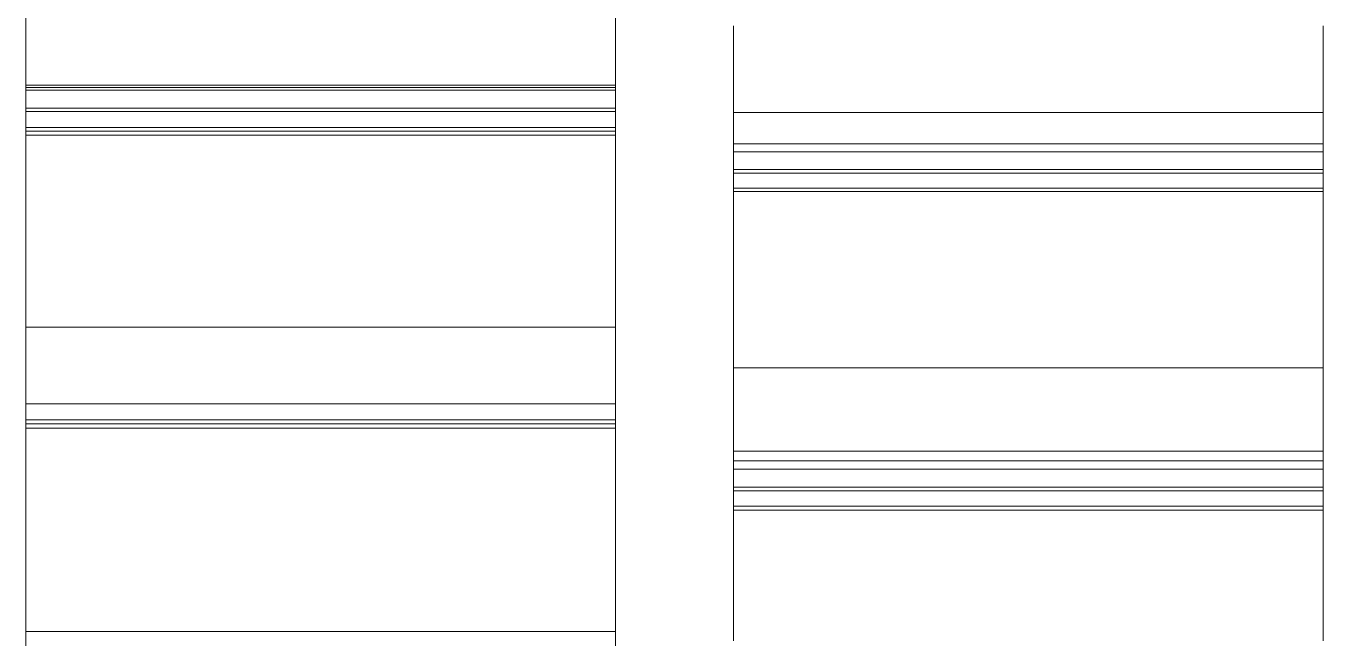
# Model space of a CAD drawing. Header units: millimetres. Extents: x 278858 to 279223, y 218711 to 219074.
# Drawn here: x 279140.13 to 279151.13, y 218792.3 to 218797.49 of the extents above; entities that cross this region are included whole.
import ezdxf

# ---------------------------------------------------------------- set-up
doc = ezdxf.new("R2010")
doc.units = ezdxf.units.MM
doc.header["$LTSCALE"] = 2
doc.layers.add('AM_9', color=251, linetype='Continuous', lineweight=15)

msp = doc.modelspace()

# ---------------------------------------------------------------- linework, layer by layer
at = {"layer": 'AM_9'}
for p, q in [((279140.131, 218797.673), (279140.131, 218796.985)), ((279145.131, 218796.985), (279145.131, 218797.673)), ((279146.131, 218797.486), (279146.131, 218796.752)), ((279151.131, 218796.752), (279151.131, 218797.486)), ((279140.131, 218796.964), (279140.131, 218796.985)), ((279140.131, 218796.985), (279145.131, 218796.985)), ((279140.131, 218796.943), (279140.131, 218796.964)), ((279140.131, 218796.964), (279145.131, 218796.964)), ((279140.131, 218796.789), (279140.131, 218796.943)), ((279140.131, 218796.943), (279145.131, 218796.943)), ((279145.131, 218796.985), (279145.131, 218796.964)), ((279145.131, 218796.964), (279145.131, 218796.943)), ((279145.131, 218796.943), (279145.131, 218796.789)), ((279140.131, 218796.762), (279140.131, 218796.789)), ((279140.131, 218796.789), (279145.131, 218796.789)), ((279140.131, 218796.73), (279140.131, 218796.762)), ((279140.131, 218796.762), (279145.131, 218796.762)), ((279140.131, 218796.626), (279140.131, 218796.73)), ((279145.131, 218796.789), (279145.131, 218796.762)), ((279145.131, 218796.762), (279145.131, 218796.73)), ((279145.131, 218796.73), (279145.131, 218796.626)), ((279146.131, 218796.752), (279146.131, 218796.487)), ((279146.131, 218796.752), (279151.131, 218796.752)), ((279151.131, 218796.487), (279151.131, 218796.752)), ((279140.131, 218796.595), (279140.131, 218796.626)), ((279140.131, 218796.626), (279145.131, 218796.626)), ((279145.131, 218796.626), (279145.131, 218796.595)), ((279140.131, 218796.56), (279140.131, 218796.595)), ((279140.131, 218796.595), (279145.131, 218796.595)), ((279140.131, 218796.53), (279140.131, 218796.56)), ((279140.131, 218796.56), (279145.131, 218796.56)), ((279140.131, 218796.499), (279140.131, 218796.53)), ((279140.131, 218796.468), (279140.131, 218796.499)), ((279145.131, 218796.595), (279145.131, 218796.56)), ((279145.131, 218796.56), (279145.131, 218796.53)), ((279145.131, 218796.53), (279145.131, 218796.499)), ((279145.131, 218796.499), (279145.131, 218796.468)), ((279140.131, 218796.436), (279140.131, 218796.468)), ((279140.131, 218796.403), (279140.131, 218796.436)), ((279140.131, 218796.37), (279140.131, 218796.403)), ((279145.131, 218796.468), (279145.131, 218796.436)), ((279145.131, 218796.436), (279145.131, 218796.403)), ((279145.131, 218796.403), (279145.131, 218796.37)), ((279146.131, 218796.419), (279146.131, 218796.487)), ((279146.131, 218796.487), (279151.131, 218796.487)), ((279146.131, 218796.268), (279146.131, 218796.419)), ((279146.131, 218796.419), (279151.131, 218796.419)), ((279151.131, 218796.487), (279151.131, 218796.419)), ((279151.131, 218796.419), (279151.131, 218796.268)), ((279140.131, 218796.336), (279140.131, 218796.37)), ((279140.131, 218796.302), (279140.131, 218796.336)), ((279140.131, 218796.267), (279140.131, 218796.302)), ((279145.131, 218796.37), (279145.131, 218796.336)), ((279145.131, 218796.336), (279145.131, 218796.302)), ((279145.131, 218796.302), (279145.131, 218796.267)), ((279140.131, 218796.232), (279140.131, 218796.267)), ((279140.131, 218796.196), (279140.131, 218796.232)), ((279140.131, 218796.159), (279140.131, 218796.196)), ((279145.131, 218796.267), (279145.131, 218796.232)), ((279145.131, 218796.232), (279145.131, 218796.196)), ((279145.131, 218796.196), (279145.131, 218796.159)), ((279146.131, 218796.239), (279146.131, 218796.268)), ((279146.131, 218796.268), (279151.131, 218796.268)), ((279146.131, 218796.112), (279146.131, 218796.239)), ((279146.131, 218796.239), (279151.131, 218796.239)), ((279151.131, 218796.268), (279151.131, 218796.239)), ((279151.131, 218796.239), (279151.131, 218796.112)), ((279140.131, 218796.122), (279140.131, 218796.159)), ((279140.131, 218796.084), (279140.131, 218796.122)), ((279140.131, 218796.045), (279140.131, 218796.084)), ((279145.131, 218796.159), (279145.131, 218796.122)), ((279145.131, 218796.122), (279145.131, 218796.084)), ((279145.131, 218796.084), (279145.131, 218796.045)), ((279146.131, 218796.081), (279146.131, 218796.112)), ((279146.131, 218796.112), (279151.131, 218796.112)), ((279146.131, 218796.051), (279146.131, 218796.081)), ((279146.131, 218796.081), (279151.131, 218796.081)), ((279146.131, 218796.022), (279146.131, 218796.051)), ((279151.131, 218796.112), (279151.131, 218796.081)), ((279151.131, 218796.081), (279151.131, 218796.051)), ((279151.131, 218796.051), (279151.131, 218796.022)), ((279140.131, 218796.006), (279140.131, 218796.045)), ((279140.131, 218795.966), (279140.131, 218796.006)), ((279140.131, 218795.926), (279140.131, 218795.966)), ((279145.131, 218796.045), (279145.131, 218796.006)), ((279145.131, 218796.006), (279145.131, 218795.966)), ((279145.131, 218795.966), (279145.131, 218795.926)), ((279146.131, 218795.991), (279146.131, 218796.022)), ((279146.131, 218795.961), (279146.131, 218795.991)), ((279146.131, 218795.93), (279146.131, 218795.961)), ((279151.131, 218796.022), (279151.131, 218795.991)), ((279151.131, 218795.991), (279151.131, 218795.961)), ((279151.131, 218795.961), (279151.131, 218795.93)), ((279140.131, 218795.885), (279140.131, 218795.926)), ((279140.131, 218795.843), (279140.131, 218795.885)), ((279140.131, 218795.801), (279140.131, 218795.843)), ((279145.131, 218795.926), (279145.131, 218795.885)), ((279145.131, 218795.885), (279145.131, 218795.843)), ((279145.131, 218795.843), (279145.131, 218795.801)), ((279146.131, 218795.898), (279146.131, 218795.93)), ((279146.131, 218795.866), (279146.131, 218795.898)), ((279146.131, 218795.834), (279146.131, 218795.866)), ((279146.131, 218795.801), (279146.131, 218795.834)), ((279151.131, 218795.93), (279151.131, 218795.898)), ((279151.131, 218795.898), (279151.131, 218795.866)), ((279151.131, 218795.866), (279151.131, 218795.834)), ((279151.131, 218795.834), (279151.131, 218795.801)), ((279140.131, 218795.758), (279140.131, 218795.801)), ((279140.131, 218795.715), (279140.131, 218795.758)), ((279145.131, 218795.801), (279145.131, 218795.758)), ((279145.131, 218795.758), (279145.131, 218795.715)), ((279146.131, 218795.767), (279146.131, 218795.801)), ((279146.131, 218795.733), (279146.131, 218795.767)), ((279146.131, 218795.699), (279146.131, 218795.733)), ((279151.131, 218795.801), (279151.131, 218795.767)), ((279151.131, 218795.767), (279151.131, 218795.733)), ((279151.131, 218795.733), (279151.131, 218795.699)), ((279140.131, 218795.671), (279140.131, 218795.715)), ((279140.131, 218795.626), (279140.131, 218795.671)), ((279140.131, 218795.581), (279140.131, 218795.626)), ((279145.131, 218795.715), (279145.131, 218795.671)), ((279145.131, 218795.671), (279145.131, 218795.626)), ((279145.131, 218795.626), (279145.131, 218795.581)), ((279146.131, 218795.664), (279146.131, 218795.699)), ((279146.131, 218795.629), (279146.131, 218795.664)), ((279146.131, 218795.593), (279146.131, 218795.629)), ((279151.131, 218795.699), (279151.131, 218795.664)), ((279151.131, 218795.664), (279151.131, 218795.629)), ((279151.131, 218795.629), (279151.131, 218795.593)), ((279140.131, 218795.535), (279140.131, 218795.581)), ((279140.131, 218795.488), (279140.131, 218795.535)), ((279145.131, 218795.581), (279145.131, 218795.535)), ((279145.131, 218795.535), (279145.131, 218795.488)), ((279146.131, 218795.557), (279146.131, 218795.593)), ((279146.131, 218795.52), (279146.131, 218795.557)), ((279146.131, 218795.483), (279146.131, 218795.52)), ((279151.131, 218795.593), (279151.131, 218795.557)), ((279151.131, 218795.557), (279151.131, 218795.52)), ((279151.131, 218795.52), (279151.131, 218795.483)), ((279140.131, 218795.441), (279140.131, 218795.488)), ((279140.131, 218795.393), (279140.131, 218795.441)), ((279140.131, 218795.344), (279140.131, 218795.393)), ((279145.131, 218795.488), (279145.131, 218795.441)), ((279145.131, 218795.441), (279145.131, 218795.393)), ((279145.131, 218795.393), (279145.131, 218795.344)), ((279146.131, 218795.445), (279146.131, 218795.483)), ((279146.131, 218795.407), (279146.131, 218795.445)), ((279146.131, 218795.369), (279146.131, 218795.407)), ((279151.131, 218795.483), (279151.131, 218795.445)), ((279151.131, 218795.445), (279151.131, 218795.407)), ((279151.131, 218795.407), (279151.131, 218795.369)), ((279140.131, 218795.295), (279140.131, 218795.344)), ((279140.131, 218795.245), (279140.131, 218795.295)), ((279145.131, 218795.344), (279145.131, 218795.295)), ((279145.131, 218795.295), (279145.131, 218795.245)), ((279146.131, 218795.329), (279146.131, 218795.369)), ((279146.131, 218795.29), (279146.131, 218795.329)), ((279146.131, 218795.25), (279146.131, 218795.29)), ((279151.131, 218795.369), (279151.131, 218795.329)), ((279151.131, 218795.329), (279151.131, 218795.29)), ((279151.131, 218795.29), (279151.131, 218795.25)), ((279140.131, 218795.195), (279140.131, 218795.245)), ((279140.131, 218795.144), (279140.131, 218795.195)), ((279145.131, 218795.245), (279145.131, 218795.195)), ((279145.131, 218795.195), (279145.131, 218795.144)), ((279146.131, 218795.209), (279146.131, 218795.25)), ((279146.131, 218795.168), (279146.131, 218795.209)), ((279151.131, 218795.25), (279151.131, 218795.209)), ((279151.131, 218795.209), (279151.131, 218795.168)), ((279140.131, 218795.092), (279140.131, 218795.144)), ((279140.131, 218795.04), (279140.131, 218795.092)), ((279145.131, 218795.144), (279145.131, 218795.092)), ((279145.131, 218795.092), (279145.131, 218795.04)), ((279146.131, 218795.126), (279146.131, 218795.168)), ((279146.131, 218795.084), (279146.131, 218795.126)), ((279146.131, 218795.042), (279146.131, 218795.084)), ((279151.131, 218795.168), (279151.131, 218795.126)), ((279151.131, 218795.126), (279151.131, 218795.084)), ((279151.131, 218795.084), (279151.131, 218795.042)), ((279140.131, 218794.986), (279140.131, 218795.04)), ((279140.131, 218794.933), (279140.131, 218794.986)), ((279145.131, 218795.04), (279145.131, 218794.986)), ((279145.131, 218794.986), (279145.131, 218794.933)), ((279146.131, 218794.999), (279146.131, 218795.042)), ((279146.131, 218794.955), (279146.131, 218794.999)), ((279146.131, 218794.911), (279146.131, 218794.955)), ((279151.131, 218795.042), (279151.131, 218794.999)), ((279151.131, 218794.999), (279151.131, 218794.955)), ((279151.131, 218794.955), (279151.131, 218794.911)), ((279140.131, 218794.933), (279140.131, 218794.282)), ((279140.131, 218794.933), (279145.131, 218794.933)), ((279145.131, 218794.282), (279145.131, 218794.933)), ((279146.131, 218794.866), (279146.131, 218794.911)), ((279146.131, 218794.821), (279146.131, 218794.866)), ((279151.131, 218794.911), (279151.131, 218794.866)), ((279151.131, 218794.866), (279151.131, 218794.821)), ((279146.131, 218794.776), (279146.131, 218794.821)), ((279146.131, 218794.73), (279146.131, 218794.776)), ((279151.131, 218794.821), (279151.131, 218794.776)), ((279151.131, 218794.776), (279151.131, 218794.73)), ((279146.131, 218794.683), (279146.131, 218794.73)), ((279146.131, 218794.636), (279146.131, 218794.683)), ((279146.131, 218794.588), (279146.131, 218794.636)), ((279151.131, 218794.73), (279151.131, 218794.683)), ((279151.131, 218794.683), (279151.131, 218794.636)), ((279151.131, 218794.636), (279151.131, 218794.588)), ((279146.131, 218794.588), (279146.131, 218793.879)), ((279146.131, 218794.588), (279151.131, 218794.588)), ((279151.131, 218793.879), (279151.131, 218794.588)), ((279140.131, 218794.253), (279140.131, 218794.282)), ((279140.131, 218794.282), (279145.131, 218794.282)), ((279140.131, 218794.145), (279140.131, 218794.253)), ((279145.131, 218794.282), (279145.131, 218794.253)), ((279145.131, 218794.253), (279145.131, 218794.145)), ((279140.131, 218794.113), (279140.131, 218794.145)), ((279140.131, 218794.145), (279145.131, 218794.145)), ((279140.131, 218794.076), (279140.131, 218794.113)), ((279140.131, 218794.113), (279145.131, 218794.113)), ((279140.131, 218794.043), (279140.131, 218794.076)), ((279140.131, 218794.076), (279145.131, 218794.076)), ((279145.131, 218794.145), (279145.131, 218794.113)), ((279145.131, 218794.113), (279145.131, 218794.076)), ((279145.131, 218794.076), (279145.131, 218794.043)), ((279140.131, 218794.01), (279140.131, 218794.043)), ((279140.131, 218793.977), (279140.131, 218794.01)), ((279140.131, 218793.943), (279140.131, 218793.977)), ((279145.131, 218794.043), (279145.131, 218794.01)), ((279145.131, 218794.01), (279145.131, 218793.977)), ((279145.131, 218793.977), (279145.131, 218793.943)), ((279140.131, 218793.908), (279140.131, 218793.943)), ((279140.131, 218793.872), (279140.131, 218793.908)), ((279140.131, 218793.836), (279140.131, 218793.872)), ((279145.131, 218793.943), (279145.131, 218793.908)), ((279145.131, 218793.908), (279145.131, 218793.872)), ((279145.131, 218793.872), (279145.131, 218793.836)), ((279146.131, 218793.879), (279146.131, 218793.797)), ((279146.131, 218793.879), (279151.131, 218793.879)), ((279151.131, 218793.797), (279151.131, 218793.879)), ((279140.131, 218793.8), (279140.131, 218793.836)), ((279140.131, 218793.762), (279140.131, 218793.8)), ((279140.131, 218793.724), (279140.131, 218793.762)), ((279145.131, 218793.836), (279145.131, 218793.8)), ((279145.131, 218793.8), (279145.131, 218793.762)), ((279145.131, 218793.762), (279145.131, 218793.724)), ((279146.131, 218793.728), (279146.131, 218793.797)), ((279146.131, 218793.797), (279151.131, 218793.797)), ((279151.131, 218793.797), (279151.131, 218793.728)), ((279140.131, 218793.686), (279140.131, 218793.724)), ((279140.131, 218793.647), (279140.131, 218793.686)), ((279140.131, 218793.607), (279140.131, 218793.647)), ((279145.131, 218793.724), (279145.131, 218793.686)), ((279145.131, 218793.686), (279145.131, 218793.647)), ((279145.131, 218793.647), (279145.131, 218793.607)), ((279146.131, 218793.575), (279146.131, 218793.728)), ((279146.131, 218793.728), (279151.131, 218793.728)), ((279151.131, 218793.728), (279151.131, 218793.575)), ((279140.131, 218793.567), (279140.131, 218793.607)), ((279140.131, 218793.526), (279140.131, 218793.567)), ((279140.131, 218793.484), (279140.131, 218793.526)), ((279145.131, 218793.607), (279145.131, 218793.567)), ((279145.131, 218793.567), (279145.131, 218793.526)), ((279145.131, 218793.526), (279145.131, 218793.484)), ((279146.131, 218793.545), (279146.131, 218793.575)), ((279146.131, 218793.575), (279151.131, 218793.575)), ((279146.131, 218793.413), (279146.131, 218793.545)), ((279146.131, 218793.545), (279151.131, 218793.545)), ((279151.131, 218793.575), (279151.131, 218793.545)), ((279151.131, 218793.545), (279151.131, 218793.413)), ((279140.131, 218793.442), (279140.131, 218793.484)), ((279140.131, 218793.399), (279140.131, 218793.442)), ((279145.131, 218793.484), (279145.131, 218793.442)), ((279145.131, 218793.442), (279145.131, 218793.399)), ((279146.131, 218793.379), (279146.131, 218793.413)), ((279146.131, 218793.413), (279151.131, 218793.413)), ((279151.131, 218793.413), (279151.131, 218793.379)), ((279140.131, 218793.356), (279140.131, 218793.399)), ((279140.131, 218793.312), (279140.131, 218793.356)), ((279140.131, 218793.267), (279140.131, 218793.312)), ((279145.131, 218793.399), (279145.131, 218793.356)), ((279145.131, 218793.356), (279145.131, 218793.312)), ((279145.131, 218793.312), (279145.131, 218793.267)), ((279146.131, 218793.348), (279146.131, 218793.379)), ((279146.131, 218793.379), (279151.131, 218793.379)), ((279146.131, 218793.316), (279146.131, 218793.348)), ((279146.131, 218793.284), (279146.131, 218793.316)), ((279151.131, 218793.379), (279151.131, 218793.348)), ((279151.131, 218793.348), (279151.131, 218793.316)), ((279151.131, 218793.316), (279151.131, 218793.284)), ((279140.131, 218793.222), (279140.131, 218793.267)), ((279140.131, 218793.175), (279140.131, 218793.222)), ((279145.131, 218793.267), (279145.131, 218793.222)), ((279145.131, 218793.222), (279145.131, 218793.175)), ((279146.131, 218793.251), (279146.131, 218793.284)), ((279146.131, 218793.218), (279146.131, 218793.251)), ((279146.131, 218793.184), (279146.131, 218793.218)), ((279151.131, 218793.284), (279151.131, 218793.251)), ((279151.131, 218793.251), (279151.131, 218793.218)), ((279151.131, 218793.218), (279151.131, 218793.184)), ((279140.131, 218793.129), (279140.131, 218793.175)), ((279140.131, 218793.082), (279140.131, 218793.129)), ((279140.131, 218793.034), (279140.131, 218793.082)), ((279145.131, 218793.175), (279145.131, 218793.129)), ((279145.131, 218793.129), (279145.131, 218793.082)), ((279145.131, 218793.082), (279145.131, 218793.034)), ((279146.131, 218793.15), (279146.131, 218793.184)), ((279146.131, 218793.115), (279146.131, 218793.15)), ((279146.131, 218793.08), (279146.131, 218793.115)), ((279151.131, 218793.184), (279151.131, 218793.15)), ((279151.131, 218793.15), (279151.131, 218793.115)), ((279151.131, 218793.115), (279151.131, 218793.08)), ((279140.131, 218792.985), (279140.131, 218793.034)), ((279140.131, 218792.936), (279140.131, 218792.985)), ((279145.131, 218793.034), (279145.131, 218792.985)), ((279145.131, 218792.985), (279145.131, 218792.936)), ((279146.131, 218793.044), (279146.131, 218793.08)), ((279146.131, 218793.008), (279146.131, 218793.044)), ((279146.131, 218792.971), (279146.131, 218793.008)), ((279146.131, 218792.934), (279146.131, 218792.971)), ((279151.131, 218793.08), (279151.131, 218793.044)), ((279151.131, 218793.044), (279151.131, 218793.008)), ((279151.131, 218793.008), (279151.131, 218792.971)), ((279151.131, 218792.971), (279151.131, 218792.934)), ((279140.131, 218792.886), (279140.131, 218792.936)), ((279140.131, 218792.835), (279140.131, 218792.886)), ((279145.131, 218792.936), (279145.131, 218792.886)), ((279145.131, 218792.886), (279145.131, 218792.835)), ((279146.131, 218792.896), (279146.131, 218792.934)), ((279146.131, 218792.858), (279146.131, 218792.896)), ((279151.131, 218792.934), (279151.131, 218792.896)), ((279151.131, 218792.896), (279151.131, 218792.858)), ((279140.131, 218792.784), (279140.131, 218792.835)), ((279140.131, 218792.732), (279140.131, 218792.784)), ((279145.131, 218792.835), (279145.131, 218792.784)), ((279145.131, 218792.784), (279145.131, 218792.732)), ((279146.131, 218792.82), (279146.131, 218792.858)), ((279146.131, 218792.781), (279146.131, 218792.82)), ((279146.131, 218792.741), (279146.131, 218792.781)), ((279151.131, 218792.858), (279151.131, 218792.82)), ((279151.131, 218792.82), (279151.131, 218792.781)), ((279151.131, 218792.781), (279151.131, 218792.741)), ((279140.131, 218792.68), (279140.131, 218792.732)), ((279140.131, 218792.627), (279140.131, 218792.68)), ((279145.131, 218792.732), (279145.131, 218792.68)), ((279145.131, 218792.68), (279145.131, 218792.627)), ((279146.131, 218792.701), (279146.131, 218792.741)), ((279146.131, 218792.661), (279146.131, 218792.701)), ((279146.131, 218792.619), (279146.131, 218792.661)), ((279151.131, 218792.741), (279151.131, 218792.701)), ((279151.131, 218792.701), (279151.131, 218792.661)), ((279151.131, 218792.661), (279151.131, 218792.619)), ((279140.131, 218792.573), (279140.131, 218792.627)), ((279140.131, 218792.518), (279140.131, 218792.573)), ((279145.131, 218792.627), (279145.131, 218792.573)), ((279145.131, 218792.573), (279145.131, 218792.518)), ((279146.131, 218792.578), (279146.131, 218792.619)), ((279146.131, 218792.536), (279146.131, 218792.578)), ((279146.131, 218792.493), (279146.131, 218792.536)), ((279151.131, 218792.619), (279151.131, 218792.578)), ((279151.131, 218792.578), (279151.131, 218792.536)), ((279151.131, 218792.536), (279151.131, 218792.493)), ((279140.131, 218792.463), (279140.131, 218792.518)), ((279140.131, 218792.407), (279140.131, 218792.463)), ((279145.131, 218792.518), (279145.131, 218792.463)), ((279145.131, 218792.463), (279145.131, 218792.407)), ((279146.131, 218792.45), (279146.131, 218792.493)), ((279146.131, 218792.407), (279146.131, 218792.45)), ((279151.131, 218792.493), (279151.131, 218792.45)), ((279151.131, 218792.45), (279151.131, 218792.407)), ((279140.131, 218792.351), (279140.131, 218792.407)), ((279140.131, 218792.351), (279140.131, 218791.742)), ((279140.131, 218792.351), (279145.131, 218792.351)), ((279145.131, 218792.407), (279145.131, 218792.351)), ((279145.131, 218791.742), (279145.131, 218792.351)), ((279146.131, 218792.363), (279146.131, 218792.407)), ((279146.131, 218792.318), (279146.131, 218792.363)), ((279146.131, 218792.273), (279146.131, 218792.318)), ((279151.131, 218792.407), (279151.131, 218792.363)), ((279151.131, 218792.363), (279151.131, 218792.318)), ((279151.131, 218792.318), (279151.131, 218792.273))]:
    msp.add_line(p, q, dxfattribs=at)

doc.saveas('drawing.dxf')
